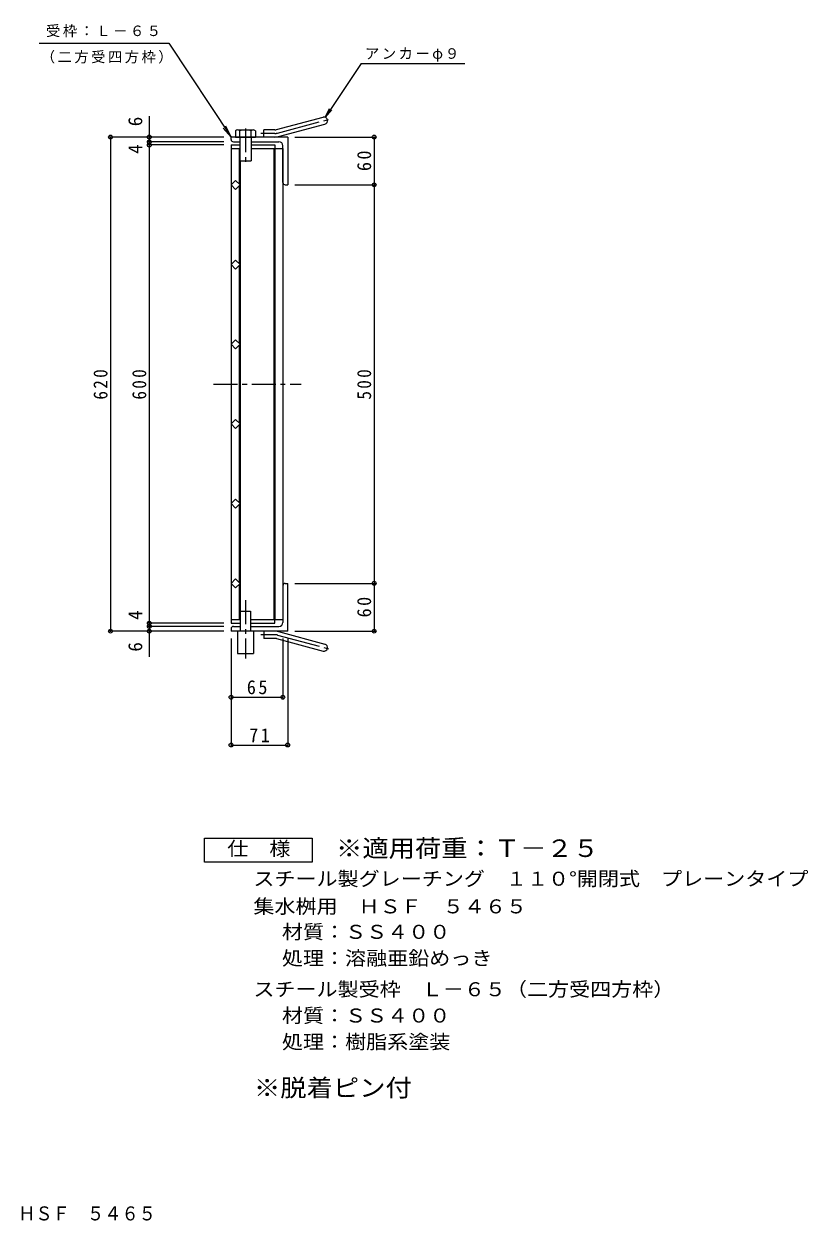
# Model space of a CAD drawing. Units: millimetres, scale not verified. Extents: x -950 to 1060, y -823 to 758.
# Drawn here: x 76 to 1060, y -823 to 681 of the extents above; entities that cross this region are included whole.
import ezdxf
from ezdxf.enums import TextEntityAlignment as Align

# ---------------------------------------------------------------- set-up
doc = ezdxf.new("R2010")
doc.units = ezdxf.units.MM
doc.header["$LTSCALE"] = 6
doc.header["$PDMODE"] = 32
doc.header["$PDSIZE"] = 4.8
doc.linetypes.add('CHAIN1', pattern=[8, 5, -1, 1, -1])
doc.linetypes.add('CHAIN2', pattern=[12, 9, -1, 1, -1])
for name, color, linetype, lineweight in [('A-1', 2, 'Continuous', 9), ('A-2', 3, 'Continuous', 9), ('A-4', 7, 'Continuous', 9), ('A-5', 7, 'Continuous', 9), ('A-9', 4, 'Continuous', 9), ('F-4_F-4ﾚｲﾔ', 2, 'Continuous', 9)]:
    doc.layers.add(name, color=color, linetype=linetype, lineweight=lineweight)
doc.layers.add('F-5_F-5ﾚｲﾔ', color=2, linetype='Continuous')
doc.styles.add('ＭＳ ゴシック', font='')
doc.styles.get('ＭＳ ゴシック').set_extended_font_data('MS Gothic')

msp = doc.modelspace()

# ---------------------------------------------------------------- linework, layer by layer
at = {"layer": 'A-1'}
for p, q in [((393.266, 548.019), (451.456, 563.611)), ((377.121, 538.712), (377.121, 547.713)), ((390.936, 547.713), (377.121, 547.713)), ((395.595, 539.326), (453.786, 554.918)), ((407.121, 538.712), (336.121, 538.712)), ((336.121, 535.712), (336.121, 538.712)), ((339.121, 532.712), (347.121, 532.712)), ((361.121, 532.712), (396.121, 532.712)), ((401.121, 481.712), (401.121, 527.713)), ((407.121, 538.712), (407.121, 478.712)), ((404.121, 478.712), (407.121, 478.712)), ((401.121, -24.288), (401.121, -70.288)), ((404.121, -21.288), (407.121, -21.288)), ((407.121, -81.288), (407.121, -21.288)), ((336.121, -78.288), (336.121, -81.288)), ((407.121, -81.288), (336.121, -81.288)), ((339.121, -75.288), (347.621, -75.288)), ((360.621, -75.288), (396.121, -75.288)), ((377.121, -81.288), (377.121, -90.288)), ((395.595, -81.901), (453.786, -97.493)), ((390.936, -90.288), (377.121, -90.288)), ((393.266, -90.594), (451.456, -106.187))]:
    msp.add_line(p, q, dxfattribs=at)
at = {"layer": 'A-1', "linetype": 'CHAIN2'}
for p, q in [((394.43, 543.672), (459.597, 561.134)), ((390.936, 543.213), (373.316, 543.213)), ((390.936, -85.788), (373.316, -85.788)), ((394.43, -86.248), (459.597, -103.709))]:
    msp.add_line(p, q, dxfattribs=at)
at = {"layer": 'A-1'}
for centre, radius, start, end in [((452.621, 559.265), 4.5, 285.00014, 104.99991), ((390.936, 556.712), 9, 270, 285.00002), ((339.121, 535.712), 3, 180, 270), ((390.936, 556.712), 18, 270, 285), ((396.121, 527.713), 5, 0, 90), ((404.121, 481.712), 3, 180, 270), ((404.121, -24.288), 3, 90, 180), ((396.121, -70.288), 5, 270, 0), ((339.121, -78.288), 3, 90, 180), ((390.936, -99.288), 18, 74.99998, 89.99998), ((390.936, -99.288), 9, 74.99998, 90), ((452.621, -101.84), 4.5, 255.00008, 74.99986)]:
    msp.add_arc(centre, radius, start, end, dxfattribs=at)
at = {"layer": 'A-1', "linetype": 'CHAIN2'}
for centre, start, end in [((390.936, 556.712), 270, 284.99995), ((390.936, -99.288), 75.00005, 90)]:
    msp.add_arc(centre, 13.5, start, end, dxfattribs=at)
at = {"layer": 'A-2'}
for p, q in [((336.121, 528.712), (336.121, -71.288)), ((336.121, 528.712), (347.121, 528.712)), ((336.121, 524.212), (347.121, 524.212)), ((346.121, 524.212), (346.121, 480.026)), ((361.121, 524.212), (401.121, 524.212)), ((389.621, 524.212), (389.621, -66.788)), ((391.121, 524.212), (391.121, -66.788)), ((401.121, 524.212), (401.121, -66.788)), ((347.621, 508.712), (347.621, -66.788)), ((346.121, 477.399), (346.121, 380.026)), ((346.121, 377.398), (346.121, 280.026)), ((346.121, 277.399), (346.121, 180.026)), ((346.121, 177.399), (346.121, 80.026)), ((346.121, 77.399), (346.121, -19.974)), ((346.121, -22.601), (346.121, -66.788)), ((336.121, -66.788), (347.621, -66.788)), ((336.121, -71.288), (347.621, -71.288)), ((360.621, -66.788), (401.121, -66.788)), ((360.621, -71.288), (391.121, -71.288)), ((391.121, -71.288), (391.121, -66.788))]:
    msp.add_line(p, q, dxfattribs=at)
at = {"layer": 'A-2', "linetype": 'CHAIN1'}
msp.add_line((314.131, 228.712), (423.976, 228.712), dxfattribs=at)
at = {"layer": 'A-2'}
msp.add_lwpolyline([(361.121, 528.712), (391.121, 528.712), (391.121, 524.212)], dxfattribs=at)
for points in [[(347.435, 478.712), (341.778, 473.056), (336.121, 478.712), (341.778, 484.369)], [(347.435, 378.712), (341.778, 373.055), (336.121, 378.712), (341.778, 384.369)], [(347.435, 278.712), (341.778, 273.056), (336.121, 278.712), (341.778, 284.369)], [(347.435, 178.712), (341.778, 173.056), (336.121, 178.712), (341.778, 184.369)], [(347.435, 78.712), (341.778, 73.056), (336.121, 78.712), (341.778, 84.369)], [(347.435, -21.288), (341.778, -26.944), (336.121, -21.288), (341.778, -15.631)]]:
    msp.add_lwpolyline(points, close=True, dxfattribs=at)
at = {"layer": 'A-4'}
for p, q in [((233.514, 564.977), (233.514, -113.547)), ((327.121, 538.712), (183.065, 538.712)), ((184.865, 538.712), (184.865, -81.288)), ((327.121, 532.712), (231.714, 532.712)), ((327.121, 528.712), (231.714, 528.712)), ((416.121, 538.712), (517.476, 538.712)), ((515.676, 538.712), (515.676, 478.712)), ((416.121, 478.712), (517.476, 478.712)), ((515.676, 478.712), (515.676, -21.288)), ((416.121, -21.288), (517.476, -21.288)), ((515.676, -21.288), (515.676, -81.288)), ((327.121, -71.288), (231.714, -71.288)), ((327.121, -81.288), (183.065, -81.288)), ((327.121, -75.288), (231.714, -75.288)), ((416.121, -81.288), (517.476, -81.288)), ((336.121, -90.288), (336.121, -225.969)), ((401.121, -90.288), (401.121, -166.005)), ((407.121, -90.288), (407.121, -225.969)), ((336.121, -164.205), (401.121, -164.205)), ((336.121, -224.169), (407.121, -224.169))]:
    msp.add_line(p, q, dxfattribs=at)
for p in [(184.865, 538.712), (233.514, 538.712), (233.514, 532.712), (233.514, 528.712), (515.676, 538.712), (515.676, 478.712), (515.676, -21.288), (233.514, -71.288), (233.514, -75.288), (184.865, -81.288), (233.514, -81.288), (515.676, -81.288), (336.121, -164.205), (401.121, -164.205), (336.121, -224.169), (407.121, -224.169)]:
    msp.add_point(p, dxfattribs=at)
at = {"layer": 'A-5'}
for p, q in [((499.203, 631.101), (454.146, 563.36)), ((499.203, 631.101), (629.371, 631.101)), ((454.146, 563.36), (459.651, 574.583)), ((454.146, 563.36), (462.368, 572.776)), ((336.121, 538.712), (329.515, 552.179))]:
    msp.add_line(p, q, dxfattribs=at)
msp.add_lwpolyline([(95.165, 656.312), (257.901, 656.312), (336.121, 538.712), (326.255, 550.011)], dxfattribs=at)
at = {"layer": 'A-9'}
for p, q in [((344.402, 547.673), (363.841, 547.673)), ((347.121, 538.712), (347.121, 546.632)), ((361.121, 538.712), (361.121, 546.632)), ((366.56, 546.632), (366.56, 538.712)), ((347.121, 538.712), (347.121, 508.712)), ((361.121, 538.712), (361.121, 508.712)), ((347.121, 508.712), (361.121, 508.712)), ((347.621, -56.288), (360.621, -56.288)), ((347.621, -56.288), (347.621, -81.288)), ((360.621, -56.288), (360.621, -81.288)), ((344.121, -81.288), (344.121, -109.288)), ((364.121, -81.288), (364.121, -109.288)), ((344.121, -109.288), (364.121, -109.288))]:
    msp.add_line(p, q, dxfattribs=at)
at = {"layer": 'A-9', "linetype": 'CHAIN1'}
for p, q in [((354.121, 549.608), (354.121, 503.251)), ((354.121, -42.584), (354.121, -115.78))]:
    msp.add_line(p, q, dxfattribs=at)
at = {"layer": 'A-9'}
msp.add_lwpolyline([(341.682, 546.632), (341.682, 538.712), (366.56, 538.712)], dxfattribs=at)
for centre, radius, start, end in [((344.402, 543.599), 4.074, 48.12389, 131.8763), ((354.121, 523.606), 24.066, 73.09029, 106.90971), ((363.841, 543.599), 4.074, 48.1237, 131.87611)]:
    msp.add_arc(centre, radius, start, end, dxfattribs=at)
at = {"layer": 'F-4_F-4ﾚｲﾔ'}
msp.add_lwpolyline([(302.838, -371.224), (302.838, -341.224), (437.837, -341.224), (437.837, -371.224)], close=True, dxfattribs=at)

# ---------------------------------------------------------------- texts
at = {"layer": 'A-4', "color": 2, "style": 'ＭＳ ゴシック'}
for s, p in [('6', (229.914, 552.2)), ('4', (229.914, 517.62)), ('4', (229.914, -67.254)), ('6', (229.914, -107.001))]:
    msp.add_text(s, height=17.6, rotation=90, dxfattribs=at).set_placement(p, align=Align.BOTTOM_LEFT)
at = {"layer": 'A-4', "color": 2, "char_height": 17.6, "attachment_point": 7, "rotation": 90, "style": 'ＭＳ ゴシック'}
for s, insert in [('\\T1.27;\\W0.95;60', (512.076, 495.962)), ('\\T1.27;\\W0.9;620', (181.265, 209.212)), ('\\T1.27;\\W0.9;600', (229.914, 209.212)), ('\\T1.27;\\W0.9;500', (512.076, 209.212)), ('\\T1.27;\\W0.95;60', (512.076, -64.038))]:
    msp.add_mtext(s, dxfattribs=dict(at, insert=insert))
at = {"layer": 'A-4', "color": 2, "char_height": 17.6, "attachment_point": 7, "style": 'ＭＳ ゴシック'}
for s, insert in [('\\T1.27;\\W0.95;65', (355.871, -160.605)), ('\\T1.27;\\W0.95;71', (358.871, -220.569))]:
    msp.add_mtext(s, dxfattribs=dict(at, insert=insert))
at = {"layer": 'A-5', "char_height": 13.2, "attachment_point": 7, "style": 'ＭＳ ゴシック'}
for s, insert in [('\\T1.17;受枠：Ｌ－６５', (103.859, 663.939)), ('\\T1.17;（二方受四方枠）', (97.338, 630.901)), ('\\T1.17;アンカーφ９', (504.184, 633.284))]:
    msp.add_mtext(s, dxfattribs=dict(at, insert=insert))
at = {"layer": 'F-4_F-4ﾚｲﾔ', "style": 'ＭＳ ゴシック', "width": 1.1}
for s, p in [('仕\u3000様', (331.338, -368.225)), ('スチール製グレーチング\u3000１１０°開閉式\u3000プレーンタイプ', (364.091, -405.977)), ('集水桝用\u3000ＨＳＦ\u3000５４６５', (364.091, -440.664)), ('材質：ＳＳ４００', (399.919, -472.646)), ('処理：溶融亜鉛めっき', (399.919, -505.647)), ('スチール製受枠\u3000Ｌ－６５（二方受四方枠）', (364.092, -544.647)), ('材質：ＳＳ４００', (399.918, -577.647)), ('処理：樹脂系塗装', (399.918, -610.647))]:
    msp.add_text(s, height=17.6, dxfattribs=at).set_placement(p, align=Align.BOTTOM_LEFT)
at = {"layer": 'F-4_F-4ﾚｲﾔ', "color": 3, "style": 'ＭＳ ゴシック', "width": 1.1}
msp.add_text('※脱着ピン付', height=21.99, dxfattribs=at).set_placement((364.849, -671.861), align=Align.BOTTOM_LEFT)
at = {"layer": 'F-5_F-5ﾚｲﾔ', "color": 3, "style": 'ＭＳ ゴシック', "width": 1.1}
msp.add_text('※適用荷重：Ｔ－２５', height=21.99, dxfattribs=at).set_placement((467.837, -371.224), align=Align.BOTTOM_LEFT)
at = {"layer": 'F-5_F-5ﾚｲﾔ', "style": 'ＭＳ ゴシック', "width": 0.9}
msp.add_text('集水桝用\u3000ＨＳＦ\u3000５４６５', height=17.6, dxfattribs=at).set_placement((-39.071, -825.907), align=Align.BOTTOM_LEFT)

doc.saveas('drawing.dxf')
